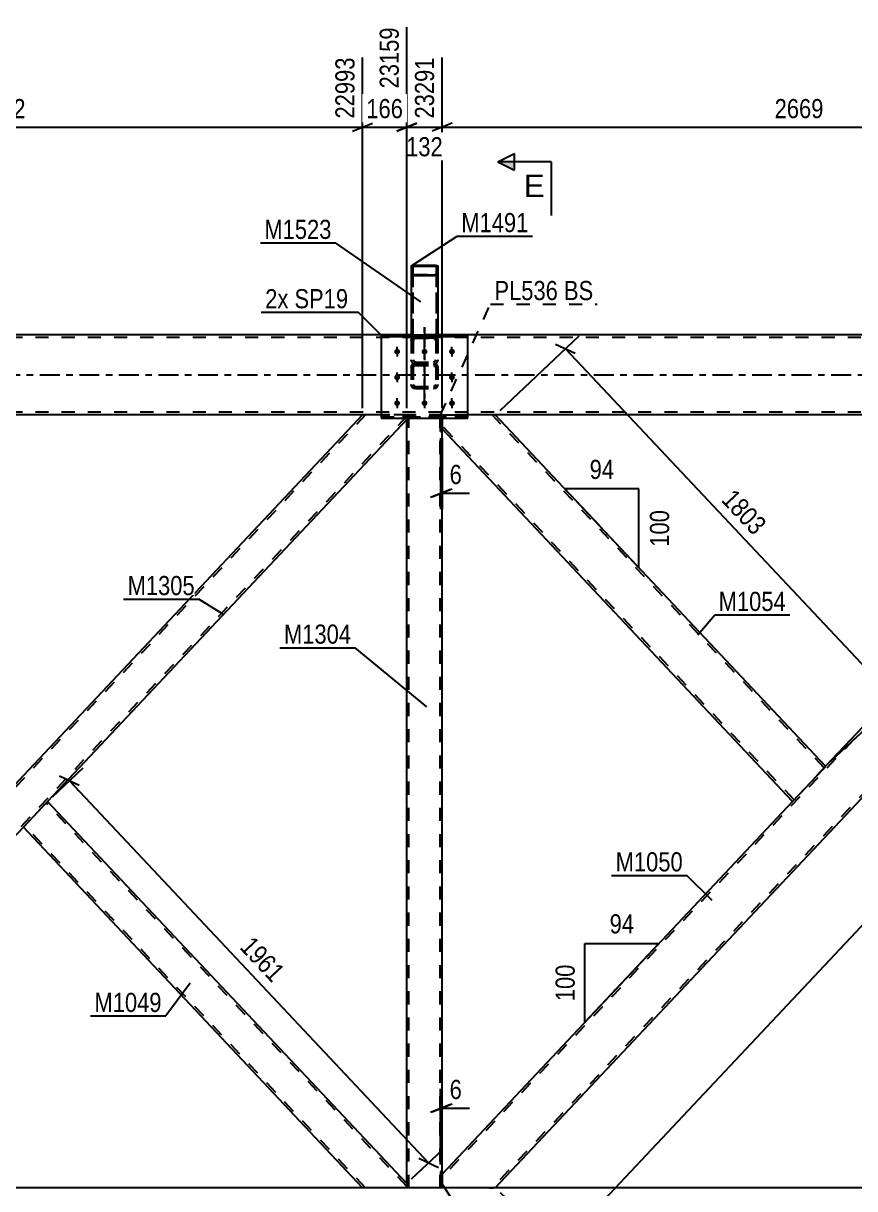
# Model space of a CAD drawing. Header units: millimetres. Extents: x 0 to 1189, y 0 to 841.
# Drawn here: x 889.3 to 1013.6, y 549.9 to 724.2 of the extents above; entities that cross this region are included whole.
import ezdxf

# ---------------------------------------------------------------- set-up
doc = ezdxf.new("R2010")
doc.units = ezdxf.units.MM
doc.linetypes.add('DXK_LINE_DOT2', pattern=[3.9198, 1.9599, -1.9599])
doc.linetypes.add('DXK_LINE_DOT3', pattern=[5.9187, 2.979, -0.9799, 0.9799, -0.9799])
doc.styles.add('Arial', font='ARIAL.TTF', dxfattribs={"height": 0.2})
doc.styles.add('Arial Narrow', font='ARIALN.TTF', dxfattribs={"height": 0.2})

# ---------------------------------------------------------------- blocks, each defined once
blk = doc.blocks.new('Part-761551702-4789 - 4748')
at = {"color": 7, "linetype": 'DXK_LINE_DOT2'}
for p, q in [((951.92, 663.55), (951.92, 665.62)), ((951.92, 665.62), (955.78, 665.62)), ((959.86, 665.62), (958.98, 665.62)), ((1009.06, 612.84), (959.42, 665.62)), ((1004.55, 608.05), (951.92, 664.02)), ((1009.24, 613.04), (1008.84, 612.6)), ((1004.55, 608.05), (1004.57, 608.07))]:
    blk.add_line(p, q, dxfattribs=at)
at = {"color": 2, "linetype": 'Continuous'}
for p, q in [((959.79, 665.62), (955.78, 665.62)), ((1009.28, 613.07), (959.86, 665.62)), ((1004.33, 607.82), (951.92, 663.55)), ((1008.84, 612.6), (1004.33, 607.82)), ((1008.84, 612.6), (1009.28, 613.07))]:
    blk.add_line(p, q, dxfattribs=at)
blk = doc.blocks.new('Part-761551702-4764 - 4748')
at = {"color": 7, "linetype": 'DXK_LINE_DOT2'}
for p, q in [((951.67, 665.62), (951.91, 665.62)), ((951.67, 665.62), (951.67, 663.15)), ((951.91, 665.62), (951.91, 663.15)), ((951.67, 663.15), (951.91, 663.15))]:
    blk.add_line(p, q, dxfattribs=at)
blk = doc.blocks.new('Part-761551702-4769 - 4748')
at = {"color": 7, "linetype": 'DXK_LINE_DOT2'}
for p, q in [((951.91, 665.62), (951.67, 665.62)), ((951.67, 665.13), (951.67, 665.62)), ((951.91, 665.13), (951.91, 665.62))]:
    blk.add_line(p, q, dxfattribs=at)
at = {"color": 2, "linetype": 'Continuous'}
for p, q in [((951.67, 663.15), (951.67, 665.13)), ((951.91, 665.13), (951.91, 663.15)), ((951.91, 663.15), (951.67, 663.15))]:
    blk.add_line(p, q, dxfattribs=at)
blk = doc.blocks.new('Part-761551702-4799 - 4748')
at = {"color": 2, "linetype": 'Continuous'}
for p, q in [((892.9, 607.82), (889.28, 603.96)), ((946.64, 550.68), (892.9, 607.82)), ((940.01, 550.02), (889.28, 603.96)), ((946.64, 550.02), (946.64, 550.68))]:
    blk.add_line(p, q, dxfattribs=at)
at = {"color": 7, "linetype": 'DXK_LINE_DOT2'}
for p, q in [((946.64, 550.21), (892.68, 607.58)), ((889.49, 604.2), (889.51, 604.21)), ((940.45, 550.02), (889.49, 604.2)), ((946.64, 550.02), (940.01, 550.02))]:
    blk.add_line(p, q, dxfattribs=at)
blk = doc.blocks.new('Part-761551702-4800 - 4748')
at = {"color": 7, "linetype": 'DXK_LINE_DOT2'}
for p, q in [((951.67, 550.02), (951.68, 552.48)), ((951.92, 552.48), (951.68, 552.48)), ((951.91, 550.02), (951.92, 552.48)), ((951.91, 550.02), (951.67, 550.02))]:
    blk.add_line(p, q, dxfattribs=at)
blk = doc.blocks.new('Part-761551702-4801 - 4748')
at = {"color": 2, "linetype": 'Continuous'}
for p, q in [((951.68, 552.48), (951.67, 550.02)), ((951.92, 552.48), (951.68, 552.48)), ((951.92, 552.48), (951.91, 550.02)), ((951.91, 550.02), (951.67, 550.02))]:
    blk.add_line(p, q, dxfattribs=at)
blk = doc.blocks.new('Part-761551702-4820 - 4748')
at = {"color": 2, "linetype": 'Continuous'}
for p, q in [((955.78, 677.57), (942.78, 677.57)), ((942.78, 677.57), (942.78, 665.13)), ((942.78, 677.35), (955.78, 677.35)), ((955.78, 665.13), (955.78, 677.57)), ((942.78, 665.13), (955.78, 665.13))]:
    blk.add_line(p, q, dxfattribs=at)
at = {"color": 7, "linetype": 'DXK_LINE_DOT2'}
blk.add_line((942.78, 665.35), (955.78, 665.35), dxfattribs=at)
blk = doc.blocks.new('Bolt-761551702-4821 - 4748')
at = {"linetype": 'Continuous'}
for points in [[(945.18, 675.51), (945.28, 675.5), (945.36, 675.47), (945.44, 675.43), (945.51, 675.37), (945.57, 675.3), (945.6, 675.22), (945.62, 675.14), (945.62, 675.05), (945.6, 674.96), (945.57, 674.89), (945.51, 674.82), (945.44, 674.76), (945.36, 674.71), (945.28, 674.69), (945.18, 674.68), (945.09, 674.69), (945.01, 674.71), (944.93, 674.76), (944.86, 674.82), (944.8, 674.89), (944.77, 674.96), (944.75, 675.05), (944.75, 675.14), (944.77, 675.22), (944.8, 675.3), (944.86, 675.37), (944.93, 675.43), (945.01, 675.47), (945.09, 675.5)], [(949.28, 675.51), (949.38, 675.5), (949.46, 675.47), (949.54, 675.43), (949.61, 675.37), (949.67, 675.3), (949.7, 675.22), (949.72, 675.14), (949.72, 675.05), (949.7, 674.96), (949.67, 674.89), (949.61, 674.82), (949.54, 674.76), (949.46, 674.71), (949.38, 674.69), (949.28, 674.68), (949.19, 674.69), (949.11, 674.71), (949.03, 674.76), (948.96, 674.82), (948.9, 674.89), (948.87, 674.96), (948.85, 675.05), (948.85, 675.14), (948.87, 675.22), (948.9, 675.3), (948.96, 675.37), (949.03, 675.43), (949.11, 675.47), (949.19, 675.5)], [(953.38, 675.51), (953.48, 675.5), (953.56, 675.47), (953.64, 675.43), (953.71, 675.37), (953.77, 675.3), (953.8, 675.22), (953.82, 675.14), (953.82, 675.05), (953.8, 674.96), (953.77, 674.89), (953.71, 674.82), (953.64, 674.76), (953.56, 674.71), (953.48, 674.69), (953.38, 674.68), (953.29, 674.69), (953.21, 674.71), (953.13, 674.76), (953.06, 674.82), (953, 674.89), (952.97, 674.96), (952.95, 675.05), (952.95, 675.14), (952.97, 675.22), (953, 675.3), (953.06, 675.37), (953.13, 675.43), (953.21, 675.47), (953.29, 675.5)], [(945.18, 671.65), (945.28, 671.64), (945.36, 671.62), (945.44, 671.57), (945.51, 671.52), (945.57, 671.45), (945.6, 671.37), (945.62, 671.28), (945.62, 671.2), (945.6, 671.11), (945.57, 671.03), (945.51, 670.96), (945.44, 670.9), (945.36, 670.86), (945.28, 670.83), (945.18, 670.83), (945.09, 670.83), (945.01, 670.86), (944.93, 670.9), (944.86, 670.96), (944.8, 671.03), (944.77, 671.11), (944.75, 671.2), (944.75, 671.28), (944.77, 671.37), (944.8, 671.45), (944.86, 671.52), (944.93, 671.57), (945.01, 671.62), (945.09, 671.64)], [(953.38, 671.65), (953.48, 671.64), (953.56, 671.62), (953.64, 671.57), (953.71, 671.52), (953.77, 671.45), (953.8, 671.37), (953.82, 671.28), (953.82, 671.2), (953.8, 671.11), (953.77, 671.03), (953.71, 670.96), (953.64, 670.9), (953.56, 670.86), (953.48, 670.83), (953.38, 670.83), (953.29, 670.83), (953.21, 670.86), (953.13, 670.9), (953.06, 670.96), (953, 671.03), (952.97, 671.11), (952.95, 671.2), (952.95, 671.28), (952.97, 671.37), (953, 671.45), (953.06, 671.52), (953.13, 671.57), (953.21, 671.62), (953.29, 671.64)], [(945.18, 667.8), (945.28, 667.79), (945.36, 667.76), (945.44, 667.72), (945.51, 667.66), (945.57, 667.59), (945.6, 667.51), (945.62, 667.43), (945.62, 667.34), (945.6, 667.26), (945.57, 667.18), (945.51, 667.11), (945.44, 667.05), (945.36, 667.01), (945.28, 666.98), (945.18, 666.97), (945.09, 666.98), (945.01, 667.01), (944.93, 667.05), (944.86, 667.11), (944.8, 667.18), (944.77, 667.26), (944.75, 667.34), (944.75, 667.43), (944.77, 667.51), (944.8, 667.59), (944.86, 667.66), (944.93, 667.72), (945.01, 667.76), (945.09, 667.79)], [(949.28, 667.8), (949.38, 667.79), (949.46, 667.76), (949.54, 667.72), (949.61, 667.66), (949.67, 667.59), (949.7, 667.51), (949.72, 667.43), (949.72, 667.34), (949.7, 667.26), (949.67, 667.18), (949.61, 667.11), (949.54, 667.05), (949.46, 667.01), (949.38, 666.98), (949.28, 666.97), (949.19, 666.98), (949.11, 667.01), (949.03, 667.05), (948.96, 667.11), (948.9, 667.18), (948.87, 667.26), (948.85, 667.34), (948.85, 667.43), (948.87, 667.51), (948.9, 667.59), (948.96, 667.66), (949.03, 667.72), (949.11, 667.76), (949.19, 667.79)], [(953.38, 667.8), (953.48, 667.79), (953.56, 667.76), (953.64, 667.72), (953.71, 667.66), (953.77, 667.59), (953.8, 667.51), (953.82, 667.43), (953.82, 667.34), (953.8, 667.26), (953.77, 667.18), (953.71, 667.11), (953.64, 667.05), (953.56, 667.01), (953.48, 666.98), (953.38, 666.97), (953.29, 666.98), (953.21, 667.01), (953.13, 667.05), (953.06, 667.11), (953, 667.18), (952.97, 667.26), (952.95, 667.34), (952.95, 667.43), (952.97, 667.51), (953, 667.59), (953.06, 667.66), (953.13, 667.72), (953.21, 667.76), (953.29, 667.79)]]:
    blk.add_hatch(color=1, dxfattribs=at).paths.add_polyline_path(points)
at = {"color": 1, "linetype": 'Continuous'}
for p, q in [((945.18, 675.49), (945.18, 674.35)), ((949.28, 675.49), (949.28, 674.35)), ((953.38, 675.49), (953.38, 674.35)), ((945.18, 671.64), (945.18, 670.5)), ((953.38, 671.64), (953.38, 670.5)), ((945.18, 667.78), (945.18, 666.65)), ((949.28, 667.78), (949.28, 666.65)), ((953.38, 667.78), (953.38, 666.65))]:
    blk.add_line(p, q, dxfattribs=at)
blk = doc.blocks.new('Part-761551702-4908 - 4748')
at = {"color": 7, "linetype": 'DXK_LINE_DOT2'}
for p, q in [((1059.13, 665.62), (951.92, 551.61)), ((1058.76, 665.62), (1058.69, 665.62)), ((1066.64, 664.02), (959.42, 550.02)), ((1009.28, 613.07), (1004.33, 607.82)), ((951.92, 552.08), (951.92, 550.02)), ((958.98, 550.02), (959.6, 550.02)), ((959.86, 550.02), (959.79, 550.02))]:
    blk.add_line(p, q, dxfattribs=at)
at = {"color": 2, "linetype": 'Continuous'}
for p, q in [((1058.69, 665.62), (1009.28, 613.07)), ((1066.64, 665.62), (1058.76, 665.62)), ((1066.64, 665.62), (1066.64, 663.55)), ((1066.64, 663.55), (959.86, 550.02)), ((1004.33, 607.82), (951.92, 552.08)), ((958.98, 550.02), (951.92, 550.02)), ((959.79, 550.02), (958.98, 550.02)), ((959.79, 550.02), (959.79, 550.02))]:
    blk.add_line(p, q, dxfattribs=at)
blk = doc.blocks.new('Part-761551702-5208 - 4748')
at = {"color": 7, "linetype": 'DXK_LINE_DOT3'}
blk.add_line((949.28, 668.04), (949.28, 678.73), dxfattribs=at)
at = {"color": 7, "linetype": 'DXK_LINE_DOT2'}
for p, q in [((947.33, 677.02), (947.28, 676.76)), ((947.28, 676.76), (947.28, 670.18)), ((947.6, 676.76), (947.63, 676.89)), ((947.6, 676.76), (947.6, 670.18)), ((947.92, 677.44), (947.68, 677.39)), ((947.8, 677.08), (947.92, 677.1)), ((947.92, 677.44), (950.64, 677.44)), ((947.92, 677.1), (950.64, 677.1)), ((950.89, 677.39), (950.64, 677.44)), ((950.64, 677.1), (950.77, 677.08)), ((950.94, 676.89), (950.96, 676.76)), ((950.96, 676.76), (950.96, 670.18)), ((951.28, 676.76), (951.24, 677.02)), ((951.28, 676.76), (951.28, 670.18)), ((947.28, 673.87), (947.33, 673.61)), ((947.28, 672.74), (947.33, 672.97)), ((947.33, 672.97), (947.47, 673.16)), ((947.47, 673.16), (947.68, 673.29)), ((947.63, 673.74), (947.6, 673.87)), ((947.7, 672.95), (947.63, 672.85)), ((947.68, 673.29), (947.92, 673.34)), ((947.68, 673.24), (947.92, 673.18)), ((947.8, 673.01), (947.7, 672.95)), ((947.92, 673.53), (947.8, 673.55)), ((947.92, 673.04), (947.8, 673.01)), ((947.92, 673.53), (950.64, 673.53)), ((947.92, 673.34), (950.64, 673.34)), ((947.92, 673.18), (950.64, 673.18)), ((947.92, 673.04), (950.64, 673.04)), ((950.77, 673.55), (950.64, 673.53)), ((950.64, 673.34), (950.89, 673.29)), ((950.64, 673.18), (950.89, 673.24)), ((950.77, 673.01), (950.64, 673.04)), ((950.87, 672.95), (950.77, 673.01)), ((950.94, 672.85), (950.87, 672.95)), ((950.89, 673.29), (951.1, 673.16)), ((950.96, 673.87), (950.94, 673.74)), ((951.1, 673.16), (951.24, 672.97)), ((951.24, 673.61), (951.28, 673.87)), ((951.24, 672.97), (951.28, 672.74)), ((947.63, 672.85), (947.6, 672.74)), ((950.96, 672.74), (950.94, 672.85)), ((947.33, 669.95), (947.28, 670.18)), ((947.47, 669.75), (947.33, 669.95)), ((947.68, 669.62), (947.47, 669.75)), ((947.6, 670.18), (947.63, 670.06)), ((947.63, 670.06), (947.7, 669.97)), ((947.92, 669.58), (947.68, 669.62)), ((947.7, 669.97), (947.8, 669.9)), ((947.8, 669.9), (947.92, 669.88)), ((947.92, 669.88), (950.64, 669.88)), ((947.92, 669.58), (950.64, 669.58)), ((950.64, 669.88), (950.77, 669.9)), ((950.89, 669.62), (950.64, 669.58)), ((950.77, 669.9), (950.87, 669.97)), ((950.87, 669.97), (950.94, 670.06)), ((951.1, 669.75), (950.89, 669.62)), ((950.94, 670.06), (950.96, 670.18)), ((951.24, 669.95), (951.1, 669.75)), ((951.28, 670.18), (951.24, 669.95))]:
    blk.add_line(p, q, dxfattribs=at)
for centre, radius, start, end in [((947.95, 676.79), 0.662, 114.32, 159.2417), ((947.94, 676.77), 0.331, 114.32, 159.2417), ((950.63, 676.77), 0.331, 20.7583, 65.68), ((950.62, 676.79), 0.662, 20.7583, 65.68), ((947.95, 673.84), 0.662, 200.7583, 245.68), ((947.94, 673.85), 0.331, 200.7583, 245.68), ((950.63, 673.85), 0.331, 294.32, 339.2417), ((950.62, 673.84), 0.662, 294.32, 339.2417)]:
    blk.add_arc(centre, radius, start, end, dxfattribs=at)
blk = doc.blocks.new('Part-761551702-4977 - 4748')
at = {"color": 7, "linetype": 'DXK_LINE_DOT3'}
blk.add_line((949.28, 678.73), (949.28, 668.04), dxfattribs=at)
at = {"color": 7, "linetype": 'DXK_LINE_DOT2'}
for p, q in [((947.28, 676.76), (947.33, 677.02)), ((947.28, 676.76), (947.28, 670.18)), ((947.63, 676.89), (947.6, 676.76)), ((947.6, 676.76), (947.6, 670.18)), ((947.68, 677.39), (947.92, 677.44)), ((947.92, 677.1), (947.8, 677.08)), ((947.92, 677.44), (950.64, 677.44)), ((947.92, 677.1), (950.64, 677.1)), ((950.64, 677.44), (950.89, 677.39)), ((950.77, 677.08), (950.64, 677.1)), ((950.96, 676.76), (950.94, 676.89)), ((950.96, 676.76), (950.96, 670.18)), ((951.24, 677.02), (951.28, 676.76)), ((951.28, 676.76), (951.28, 670.18)), ((947.33, 673.61), (947.28, 673.87)), ((947.33, 672.97), (947.28, 672.74)), ((947.47, 673.16), (947.33, 672.97)), ((947.68, 673.29), (947.47, 673.16)), ((947.6, 673.87), (947.63, 673.74)), ((947.63, 672.85), (947.7, 672.95)), ((947.92, 673.34), (947.68, 673.29)), ((947.92, 673.19), (947.68, 673.24)), ((947.7, 672.95), (947.8, 673.01)), ((947.8, 673.55), (947.92, 673.53)), ((947.8, 673.01), (947.92, 673.04)), ((947.92, 673.53), (950.64, 673.53)), ((947.92, 673.34), (950.64, 673.34)), ((947.92, 673.19), (950.64, 673.19)), ((947.92, 673.04), (950.64, 673.04)), ((950.64, 673.53), (950.77, 673.55)), ((950.89, 673.29), (950.64, 673.34)), ((950.89, 673.24), (950.64, 673.19)), ((950.64, 673.04), (950.77, 673.01)), ((950.77, 673.01), (950.87, 672.95)), ((950.87, 672.95), (950.94, 672.85)), ((951.1, 673.16), (950.89, 673.29)), ((950.94, 673.74), (950.96, 673.87)), ((951.24, 672.97), (951.1, 673.16)), ((951.28, 673.87), (951.24, 673.61)), ((951.28, 672.74), (951.24, 672.97)), ((947.6, 672.74), (947.63, 672.85)), ((950.94, 672.85), (950.96, 672.74)), ((947.28, 670.18), (947.33, 669.95)), ((947.33, 669.95), (947.47, 669.75)), ((947.47, 669.75), (947.68, 669.62)), ((947.63, 670.07), (947.6, 670.18)), ((947.7, 669.97), (947.63, 670.07)), ((947.68, 669.62), (947.92, 669.58)), ((947.8, 669.9), (947.7, 669.97)), ((947.92, 669.88), (947.8, 669.9)), ((947.92, 669.88), (950.64, 669.88)), ((947.92, 669.58), (950.64, 669.58)), ((950.77, 669.9), (950.64, 669.88)), ((950.64, 669.58), (950.89, 669.62)), ((950.87, 669.97), (950.77, 669.9)), ((950.94, 670.07), (950.87, 669.97)), ((950.89, 669.62), (951.1, 669.75)), ((950.96, 670.18), (950.94, 670.07)), ((951.1, 669.75), (951.24, 669.95)), ((951.24, 669.95), (951.28, 670.18))]:
    blk.add_line(p, q, dxfattribs=at)
for centre, radius, start, end in [((947.95, 676.79), 0.662, 114.32, 159.2417), ((947.94, 676.77), 0.331, 114.32, 159.2417), ((950.63, 676.77), 0.331, 20.7583, 65.68), ((950.62, 676.79), 0.662, 20.7583, 65.68), ((947.95, 673.84), 0.662, 200.7583, 245.68), ((947.94, 673.85), 0.331, 200.7583, 245.68), ((950.63, 673.85), 0.331, 294.32, 339.2417), ((950.62, 673.84), 0.662, 294.32, 339.2417)]:
    blk.add_arc(centre, radius, start, end, dxfattribs=at)
blk = doc.blocks.new('Part-761551702-5014 - 4748')
at = {"color": 7, "linetype": 'DXK_LINE_DOT2'}
for p, q in [((951.92, 665.62), (946.64, 665.62)), ((946.64, 664.96), (946.64, 665.62)), ((946.96, 550.02), (946.96, 665.62)), ((951.6, 550.02), (951.6, 665.62)), ((951.92, 663.15), (951.92, 665.62)), ((951.92, 550.02), (951.92, 552.48)), ((946.64, 550.02), (946.64, 550.68)), ((951.92, 550.02), (946.64, 550.02))]:
    blk.add_line(p, q, dxfattribs=at)
at = {"color": 2, "linetype": 'Continuous'}
for p, q in [((946.64, 550.68), (946.64, 664.96)), ((951.92, 552.48), (951.92, 663.15))]:
    blk.add_line(p, q, dxfattribs=at)
blk = doc.blocks.new('Part-761551702-5085 - 4748')
at = {"color": 7, "linetype": 'DXK_LINE_DOT2'}
for p, q in [((940.45, 665.62), (831.92, 550.21)), ((946.64, 665.42), (838.1, 550.02)), ((946.64, 665.62), (940.01, 665.62)), ((946.64, 665.13), (946.64, 665.62)), ((889.28, 611.67), (885.65, 607.82)), ((892.9, 607.82), (889.28, 603.96)), ((838.54, 550.02), (831.92, 550.02))]:
    blk.add_line(p, q, dxfattribs=at)
at = {"color": 2, "linetype": 'Continuous'}
for p, q in [((940.01, 665.62), (889.28, 611.67)), ((946.64, 664.96), (892.9, 607.82)), ((946.64, 664.96), (946.64, 665.13)), ((885.65, 607.82), (831.92, 550.68)), ((889.28, 603.96), (838.54, 550.02)), ((831.92, 550.02), (831.92, 550.68))]:
    blk.add_line(p, q, dxfattribs=at)
blk = doc.blocks.new('Part-761551702-5093 - 4748')
at = {"color": 7, "linetype": 'DXK_LINE_DOT2'}
for p, q in [((1077.28, 677.22), (98.63, 677.22)), ((951.28, 677.62), (947.28, 677.62)), ((1077.28, 666.02), (98.63, 666.02)), ((959.79, 665.62), (942.78, 665.62))]:
    blk.add_line(p, q, dxfattribs=at)
at = {"color": 2, "linetype": 'Continuous'}
for p, q in [((947.28, 677.62), (711.27, 677.62)), ((1077.28, 677.62), (951.28, 677.62)), ((942.78, 665.62), (715.77, 665.62)), ((1058.76, 665.62), (959.79, 665.62))]:
    blk.add_line(p, q, dxfattribs=at)
at = {"color": 7, "linetype": 'DXK_LINE_DOT3'}
blk.add_line((98.63, 671.62), (1077.28, 671.62), dxfattribs=at)
blk = doc.blocks.new('Part-761551702-5098 - 4748')
at = {"color": 2, "linetype": 'Continuous'}
for p, q in [((951.67, 550.02), (226.63, 550.02)), ((1023.48, 550.02), (959.79, 550.02))]:
    blk.add_line(p, q, dxfattribs=at)
at = {"color": 7, "linetype": 'DXK_LINE_DOT2'}
blk.add_line((959.79, 550.02), (951.67, 550.02), dxfattribs=at)
blk = doc.blocks.new('Part-761551702-5213 - 4748')
at = {"color": 7, "linetype": 'DXK_LINE_DOT2'}
for p, q in [((955.78, 677.57), (942.78, 677.57)), ((942.78, 677.57), (942.78, 665.13)), ((942.78, 677.35), (955.78, 677.35)), ((955.78, 665.13), (955.78, 677.57)), ((955.78, 665.35), (942.78, 665.35)), ((942.78, 665.13), (955.78, 665.13))]:
    blk.add_line(p, q, dxfattribs=at)
blk = doc.blocks.new('Part-761551702-5133 - 4748')
at = {"color": 2, "linetype": 'Continuous'}
for p, q in [((947.32, 687.84), (947.28, 687.78)), ((947.28, 687.78), (947.28, 677.57)), ((947.42, 687.9), (947.32, 687.84)), ((947.58, 687.94), (947.42, 687.9)), ((947.52, 687.78), (947.54, 687.81)), ((947.52, 687.78), (947.52, 686.67)), ((947.54, 687.81), (947.59, 687.84)), ((947.76, 687.95), (947.58, 687.94)), ((947.59, 687.84), (947.67, 687.86)), ((947.67, 687.86), (947.76, 687.86)), ((947.76, 687.95), (950.8, 687.95)), ((947.76, 687.86), (950.8, 687.86)), ((950.99, 687.94), (950.8, 687.95)), ((950.8, 687.86), (950.9, 687.86)), ((950.9, 687.86), (950.97, 687.84)), ((950.97, 687.84), (951.03, 687.81)), ((951.14, 687.9), (950.99, 687.94)), ((951.03, 687.81), (951.04, 687.78)), ((951.04, 687.78), (951.04, 686.67)), ((951.25, 687.84), (951.14, 687.9)), ((951.28, 687.78), (951.25, 687.84)), ((951.28, 687.78), (951.28, 677.57)), ((947.28, 686.67), (947.32, 686.6)), ((947.32, 686.6), (947.42, 686.55)), ((947.42, 686.55), (947.58, 686.51)), ((947.54, 686.64), (947.52, 686.67)), ((947.59, 686.61), (947.54, 686.64)), ((947.58, 686.51), (947.76, 686.49)), ((947.67, 686.59), (947.59, 686.61)), ((947.76, 686.58), (947.67, 686.59)), ((947.76, 686.58), (950.8, 686.58)), ((947.76, 686.49), (950.8, 686.49)), ((950.9, 686.59), (950.8, 686.58)), ((950.8, 686.49), (950.99, 686.51)), ((950.97, 686.61), (950.9, 686.59)), ((951.03, 686.64), (950.97, 686.61)), ((950.99, 686.51), (951.14, 686.55)), ((951.04, 686.67), (951.03, 686.64)), ((951.14, 686.55), (951.25, 686.6)), ((951.25, 686.6), (951.28, 686.67))]:
    blk.add_line(p, q, dxfattribs=at)
at = {"color": 7, "linetype": 'DXK_LINE_DOT2'}
for p, q in [((947.52, 686.67), (947.52, 677.3)), ((951.04, 686.67), (951.04, 677.3)), ((951.28, 677.62), (947.28, 677.62)), ((947.28, 677.57), (947.28, 677.3)), ((947.28, 677.44), (947.52, 677.44)), ((947.32, 677.24), (947.28, 677.3)), ((947.42, 677.18), (947.32, 677.24)), ((947.58, 677.14), (947.42, 677.18)), ((947.52, 677.3), (947.54, 677.27)), ((947.54, 677.27), (947.59, 677.24)), ((947.76, 677.13), (947.58, 677.14)), ((947.59, 677.24), (947.67, 677.22)), ((947.67, 677.22), (947.76, 677.22)), ((947.76, 677.22), (950.8, 677.22)), ((950.8, 677.13), (947.76, 677.13)), ((950.8, 677.22), (950.9, 677.22)), ((950.99, 677.14), (950.8, 677.13)), ((950.9, 677.22), (950.97, 677.24)), ((950.97, 677.24), (951.03, 677.27)), ((951.14, 677.18), (950.99, 677.14)), ((951.03, 677.27), (951.04, 677.3)), ((951.04, 677.44), (951.28, 677.44)), ((951.25, 677.24), (951.14, 677.18)), ((951.28, 677.3), (951.25, 677.24)), ((951.28, 677.57), (951.28, 677.3))]:
    blk.add_line(p, q, dxfattribs=at)
blk = doc.blocks.new('Bolt-761551702-5146 - 4748')
at = {"color": 1, "linetype": 'DXK_LINE_DOT2'}
for p, q in [((945.18, 674.7), (945.18, 675.83)), ((949.28, 674.7), (949.28, 675.83)), ((953.38, 674.7), (953.38, 675.83)), ((945.18, 670.84), (945.18, 671.98)), ((953.38, 670.84), (953.38, 671.98)), ((945.18, 666.99), (945.18, 668.13)), ((949.28, 666.99), (949.28, 668.13)), ((953.38, 666.99), (953.38, 668.13))]:
    blk.add_line(p, q, dxfattribs=at)
blk = doc.blocks.new('Part-761551702-5200 - 4748')
at = {"color": 2, "linetype": 'Continuous'}
for p, q in [((947.28, 687.84), (947.32, 687.91)), ((947.28, 687.84), (947.28, 677.62)), ((947.32, 687.91), (947.42, 687.96)), ((947.42, 687.96), (947.58, 688)), ((947.58, 688), (947.76, 688.01)), ((947.76, 688.01), (950.8, 688.01)), ((950.8, 688.01), (950.99, 688)), ((950.99, 688), (951.14, 687.96)), ((951.14, 687.96), (951.25, 687.91)), ((951.25, 687.91), (951.28, 687.84)), ((951.28, 687.84), (951.28, 687.78))]:
    blk.add_line(p, q, dxfattribs=at)
at = {"color": 7, "linetype": 'DXK_LINE_DOT2'}
for p, q in [((947.54, 687.87), (947.52, 687.84)), ((947.52, 687.84), (947.52, 677.3)), ((947.59, 687.9), (947.54, 687.87)), ((947.67, 687.92), (947.59, 687.9)), ((947.76, 687.93), (947.67, 687.92)), ((947.76, 687.93), (950.8, 687.93)), ((950.9, 687.92), (950.8, 687.93)), ((950.97, 687.9), (950.9, 687.92)), ((951.03, 687.87), (950.97, 687.9)), ((951.04, 687.84), (951.03, 687.87)), ((951.04, 687.84), (951.04, 677.3)), ((951.28, 687.78), (951.28, 677.3)), ((947.32, 686.67), (947.28, 686.73)), ((947.42, 686.61), (947.32, 686.67)), ((947.58, 686.57), (947.42, 686.61)), ((947.52, 686.73), (947.54, 686.7)), ((947.54, 686.7), (947.59, 686.67)), ((947.76, 686.56), (947.58, 686.57)), ((947.59, 686.67), (947.67, 686.65)), ((947.67, 686.65), (947.76, 686.64)), ((947.76, 686.64), (950.8, 686.64)), ((947.76, 686.56), (950.8, 686.56)), ((950.8, 686.64), (950.9, 686.65)), ((950.99, 686.57), (950.8, 686.56)), ((950.9, 686.65), (950.97, 686.67)), ((950.97, 686.67), (951.03, 686.7)), ((951.14, 686.61), (950.99, 686.57)), ((951.03, 686.7), (951.04, 686.73)), ((951.25, 686.67), (951.14, 686.61)), ((951.28, 686.73), (951.25, 686.67)), ((951.28, 677.62), (947.28, 677.62)), ((947.28, 677.62), (947.28, 677.3)), ((947.28, 677.44), (947.52, 677.44)), ((947.28, 677.3), (947.32, 677.23)), ((947.32, 677.23), (947.42, 677.17)), ((947.42, 677.17), (947.58, 677.13)), ((947.54, 677.26), (947.52, 677.3)), ((947.59, 677.23), (947.54, 677.26)), ((947.58, 677.13), (947.76, 677.12)), ((947.67, 677.22), (947.59, 677.23)), ((947.76, 677.21), (947.67, 677.22)), ((947.76, 677.21), (950.8, 677.21)), ((947.76, 677.12), (950.8, 677.12)), ((950.9, 677.22), (950.8, 677.21)), ((950.8, 677.12), (950.99, 677.13)), ((950.97, 677.23), (950.9, 677.22)), ((951.03, 677.26), (950.97, 677.23)), ((950.99, 677.13), (951.14, 677.17)), ((951.04, 677.3), (951.03, 677.26)), ((951.04, 677.44), (951.28, 677.44)), ((951.14, 677.17), (951.25, 677.23)), ((951.25, 677.23), (951.28, 677.3))]:
    blk.add_line(p, q, dxfattribs=at)
blk = doc.blocks.new('StraightDimension-761551702-15346 - 4748')
at = {"color": 7, "linetype": 'Continuous'}
for p, q in [((831.92, 666.62), (831.92, 719.1)), ((940.01, 666.62), (940.01, 719.1)), ((833.42, 709.26), (830.42, 708.06)), ((831.92, 708.66), (940.01, 708.66)), ((938.51, 708.06), (941.51, 709.26))]:
    blk.add_line(p, q, dxfattribs=at)
at = {"color": 0, "linetype": 'Continuous'}
blk.add_wipeout([(939.41, 719.7), (935.21, 719.7), (935.21, 709.36), (939.41, 709.36)], dxfattribs=at)
at = {"color": 0}
blk.add_wipeout([(890.22, 709.41), (890.22, 713.61), (881.71, 713.61), (881.71, 709.41)], dxfattribs=at)
at = {"color": 3, "linetype": 'Continuous', "style": 'Arial Narrow'}
blk.add_text('22993', height=2.863, rotation=90.0002, dxfattribs=at).set_placement((938.81, 709.96))
at = {"color": 3, "style": 'Arial Narrow'}
blk.add_text('2702', height=2.863, dxfattribs=at).set_placement((882.31, 710.01))
blk = doc.blocks.new('StraightDimension-761551702-25432 - 4748')
at = {"color": 7, "linetype": 'Continuous'}
for p, q in [((951.68, 553.48), (951.68, 564.8)), ((951.92, 553.48), (951.92, 564.8)), ((950.18, 561.35), (953.18, 562.55)), ((953.42, 562.55), (950.42, 561.35)), ((951.68, 561.95), (951.92, 561.95))]:
    blk.add_line(p, q, dxfattribs=at)
at = {"color": 0}
blk.add_wipeout([(955.47, 562.7), (955.47, 566.9), (952.44, 566.9), (952.44, 562.7)], dxfattribs=at)
at = {"color": 7, "linetype": 'Continuous'}
blk.add_line((951.92, 561.95), (955.99, 561.95), dxfattribs=at)
blk.add_line((951.92, 561.95), (955.99, 561.95), dxfattribs=at)
at = {"color": 3, "style": 'Arial Narrow'}
blk.add_text('6', height=2.86, dxfattribs=at).set_placement((953.04, 563.3))
blk = doc.blocks.new('StraightDimension-761551702-25792 - 4748')
at = {"color": 7, "linetype": 'Continuous'}
for p, q in [((893.63, 608.5), (898.24, 612.84)), ((897.63, 610.2), (894.7, 611.57)), ((896.16, 610.89), (949.9, 553.75)), ((947.36, 551.36), (951.98, 555.7)), ((948.43, 554.43), (951.36, 553.07))]:
    blk.add_line(p, q, dxfattribs=at)
at = {"color": 0}
blk.add_wipeout([(926.49, 579.73), (929.55, 582.61), (923.72, 588.81), (920.66, 585.93)], dxfattribs=at)
at = {"color": 3, "style": 'Arial Narrow'}
blk.add_text('1961', height=2.863, rotation=-46.7591, dxfattribs=at).set_placement((921.51, 585.9))
blk = doc.blocks.new('AngleDimension-761551702-17780 - 4748')
at = {"color": 7, "linetype": 'Continuous'}
for p, q in [((973.25, 586.57), (984.35, 586.57)), ((973.25, 574.77), (984.35, 586.57)), ((973.25, 574.77), (973.25, 586.57)), ((979.27, 581.16), (984.35, 586.57))]:
    blk.add_line(p, q, dxfattribs=at)
at = {"color": 0}
for points in [[(981.23, 587.47), (981.23, 591.67), (976.37, 591.67), (976.37, 587.47)], [(972.35, 584.01), (968.15, 584.01), (968.15, 577.33), (972.35, 577.33)]]:
    blk.add_wipeout(points, dxfattribs=at)
at = {"color": 3, "style": 'Arial Narrow'}
blk.add_text('94', height=2.863, dxfattribs=at).set_placement((976.97, 588.07))
blk.add_text('100', height=2.863, rotation=90.0002, dxfattribs=at).set_placement((971.75, 577.93))
blk = doc.blocks.new('StraightDimension-761551702-5269 - 4748')
at = {"color": 7, "linetype": 'Continuous'}
for p, q in [((1067.36, 662.87), (1077.91, 652.95)), ((1075.57, 653.09), (1076.75, 656.1)), ((969.39, 541.06), (1076.16, 654.59)), ((960.59, 549.33), (971.14, 539.41)), ((969.98, 542.56), (968.8, 539.55))]:
    blk.add_line(p, q, dxfattribs=at)
at = {"color": 0}
blk.add_wipeout([(1025.14, 601.44), (1022.08, 604.32), (1016.25, 598.12), (1019.31, 595.24)], dxfattribs=at)
at = {"color": 3, "style": 'Arial Narrow'}
blk.add_text('3896', height=2.863, rotation=46.7591, dxfattribs=at).set_placement((1019.29, 596.09))
blk = doc.blocks.new('StraightDimension-761551702-6537 - 4748')
at = {"color": 7, "linetype": 'Continuous'}
for p, q in [((960.59, 666.3), (972.43, 677.44)), ((971.82, 674.81), (968.89, 676.17)), ((970.36, 675.49), (1019.77, 622.94)), ((1010, 613.76), (1021.85, 624.89)), ((1018.31, 623.62), (1021.24, 622.26))]:
    blk.add_line(p, q, dxfattribs=at)
at = {"color": 0}
blk.add_wipeout([(998.53, 646.63), (1001.59, 649.51), (995.75, 655.71), (992.69, 652.83)], dxfattribs=at)
at = {"color": 3, "style": 'Arial Narrow'}
blk.add_text('1803', height=2.863, rotation=-46.7591, dxfattribs=at).set_placement((993.54, 652.8))
blk = doc.blocks.new('StraightDimension-761551702-15343 - 4748')
at = {"color": 7, "linetype": 'Continuous'}
for p, q in [((951.91, 666.62), (951.91, 719.1)), ((1058.69, 666.62), (1058.69, 719.1)), ((953.41, 709.26), (950.41, 708.06)), ((951.91, 708.66), (1058.69, 708.66)), ((1057.19, 708.06), (1060.19, 709.26))]:
    blk.add_line(p, q, dxfattribs=at)
at = {"color": 0, "linetype": 'Continuous'}
blk.add_wipeout([(1058.09, 719.7), (1053.89, 719.7), (1053.89, 709.36), (1058.09, 709.36)], dxfattribs=at)
at = {"color": 0}
blk.add_wipeout([(1009.56, 709.41), (1009.56, 713.61), (1001.05, 713.61), (1001.05, 709.41)], dxfattribs=at)
at = {"color": 3, "linetype": 'Continuous', "style": 'Arial Narrow'}
blk.add_text('25960', height=2.863, rotation=90.0002, dxfattribs=at).set_placement((1057.49, 709.96))
at = {"color": 3, "style": 'Arial Narrow'}
blk.add_text('2669', height=2.863, dxfattribs=at).set_placement((1001.65, 710.01))
blk = doc.blocks.new('StraightDimension-761551702-15344 - 4748')
at = {"color": 7, "linetype": 'Continuous'}
for p, q in [((946.64, 666.62), (946.64, 723.6)), ((951.91, 666.62), (951.91, 719.1)), ((945.14, 708.06), (948.14, 709.26)), ((946.64, 708.66), (951.91, 708.66)), ((953.41, 709.26), (950.41, 708.06))]:
    blk.add_line(p, q, dxfattribs=at)
at = {"color": 0, "linetype": 'Continuous'}
blk.add_wipeout([(951.31, 719.7), (947.11, 719.7), (947.11, 709.36), (951.31, 709.36)], dxfattribs=at)
at = {"color": 0}
blk.add_wipeout([(952.62, 703.71), (952.62, 707.91), (945.93, 707.91), (945.93, 703.71)], dxfattribs=at)
at = {"color": 3, "linetype": 'Continuous', "style": 'Arial Narrow'}
blk.add_text('23291', height=2.863, rotation=90.0002, dxfattribs=at).set_placement((950.71, 709.96))
at = {"color": 3, "style": 'Arial Narrow'}
blk.add_text('132', height=2.863, dxfattribs=at).set_placement((946.53, 704.31))
blk = doc.blocks.new('StraightDimension-761551702-15345 - 4748')
at = {"color": 7, "linetype": 'Continuous'}
for p, q in [((946.64, 666.62), (946.64, 723.6)), ((940.01, 666.62), (940.01, 719.1)), ((938.51, 708.06), (941.51, 709.26)), ((940.01, 708.66), (946.64, 708.66)), ((948.14, 709.26), (945.14, 708.06))]:
    blk.add_line(p, q, dxfattribs=at)
at = {"color": 0}
blk.add_wipeout([(946.66, 709.41), (946.66, 713.61), (939.98, 713.61), (939.98, 709.41)], dxfattribs=at)
at = {"color": 3, "style": 'Arial Narrow'}
blk.add_text('166', height=2.863, dxfattribs=at).set_placement((940.58, 710.01))
at = {"color": 0, "linetype": 'Continuous'}
blk.add_wipeout([(946.04, 724.2), (941.84, 724.2), (941.84, 713.86), (946.04, 713.86)], dxfattribs=at)
at = {"color": 3, "linetype": 'Continuous', "style": 'Arial Narrow'}
blk.add_text('23159', height=2.863, rotation=90.0002, dxfattribs=at).set_placement((945.44, 714.46))
blk = doc.blocks.new('AngleDimension-761551702-17766 - 4748')
at = {"color": 7, "linetype": 'Continuous'}
for p, q in [((975.43, 649.06), (970.26, 654.55)), ((981.36, 654.55), (970.26, 654.55)), ((981.36, 642.75), (970.26, 654.55)), ((981.36, 642.75), (981.36, 654.55))]:
    blk.add_line(p, q, dxfattribs=at)
at = {"color": 0}
for points in [[(978.24, 655.45), (978.24, 659.65), (973.38, 659.65), (973.38, 655.45)], [(986.46, 652), (982.26, 652), (982.26, 645.31), (986.46, 645.31)]]:
    blk.add_wipeout(points, dxfattribs=at)
at = {"color": 3, "style": 'Arial Narrow'}
blk.add_text('94', height=2.863, dxfattribs=at).set_placement((973.98, 656.05))
blk.add_text('100', height=2.863, rotation=90.0002, dxfattribs=at).set_placement((985.86, 645.91))
blk = doc.blocks.new('StraightDimension-761551702-25416 - 4748')
at = {"color": 7, "linetype": 'Continuous'}
for p, q in [((951.67, 662.15), (951.67, 651.54)), ((951.91, 662.15), (951.91, 651.54)), ((950.17, 653.34), (953.17, 654.54)), ((953.41, 654.54), (950.41, 653.34)), ((951.67, 653.94), (951.91, 653.94))]:
    blk.add_line(p, q, dxfattribs=at)
at = {"color": 0}
blk.add_wipeout([(955.47, 654.69), (955.47, 658.89), (952.44, 658.89), (952.44, 654.69)], dxfattribs=at)
at = {"color": 7, "linetype": 'Continuous'}
blk.add_line((951.91, 653.94), (955.99, 653.94), dxfattribs=at)
blk.add_line((951.91, 653.94), (955.99, 653.94), dxfattribs=at)
at = {"color": 3, "style": 'Arial Narrow'}
blk.add_text('6', height=2.86, dxfattribs=at).set_placement((953.04, 655.29))
blk = doc.blocks.new('Mark-761551702-4785 - 4748')
at = {"color": 0}
blk.add_wipeout([(1003.34, 636.3), (1003.34, 639.3), (993.28, 639.3), (993.28, 636.3)], dxfattribs=at)
blk.add_wipeout([(1003.34, 636.3), (1003.34, 639.3), (993.28, 639.3), (993.28, 636.3)], dxfattribs=at)
at = {"color": 30, "linetype": 'Continuous'}
for p, q in [((990.17, 632.73), (992.68, 635.7)), ((992.68, 635.7), (1003.94, 635.7))]:
    blk.add_line(p, q, dxfattribs=at)
at = {"color": 3, "style": 'Arial Narrow'}
blk.add_text('M1054', height=2.863, dxfattribs=at).set_placement((993.28, 636.3))
blk = doc.blocks.new('Mark-761551702-4795 - 4748')
at = {"color": 0}
blk.add_wipeout([(909.98, 576.32), (909.98, 579.32), (899.92, 579.32), (899.92, 576.32)], dxfattribs=at)
blk.add_wipeout([(909.98, 576.32), (909.98, 579.32), (899.92, 579.32), (899.92, 576.32)], dxfattribs=at)
at = {"color": 30, "linetype": 'Continuous'}
for p in [(914.23, 580.65), (899.32, 575.72)]:
    blk.add_line(p, (910.58, 575.72), dxfattribs=at)
at = {"color": 3, "style": 'Arial Narrow'}
blk.add_text('M1049', height=2.863, dxfattribs=at).set_placement((899.92, 576.32))
blk = doc.blocks.new('Mark-761551702-4904 - 4748')
at = {"color": 0}
blk.add_wipeout([(987.93, 597.35), (987.93, 600.35), (977.87, 600.35), (977.87, 597.35)], dxfattribs=at)
blk.add_wipeout([(987.93, 597.35), (987.93, 600.35), (977.87, 600.35), (977.87, 597.35)], dxfattribs=at)
at = {"color": 30, "linetype": 'Continuous'}
for p in [(977.27, 596.75), (992.33, 592.99)]:
    blk.add_line(p, (988.53, 596.75), dxfattribs=at)
at = {"color": 3, "style": 'Arial Narrow'}
blk.add_text('M1050', height=2.863, dxfattribs=at).set_placement((977.87, 597.35))
blk = doc.blocks.new('Mark-761551702-5010 - 4748')
at = {"color": 0}
blk.add_wipeout([(938.32, 631.41), (938.32, 634.41), (928.26, 634.41), (928.26, 631.41)], dxfattribs=at)
blk.add_wipeout([(938.32, 631.41), (938.32, 634.41), (928.26, 634.41), (928.26, 631.41)], dxfattribs=at)
at = {"color": 30, "linetype": 'Continuous'}
for p in [(927.66, 630.81), (949.62, 621.95)]:
    blk.add_line(p, (938.92, 630.81), dxfattribs=at)
at = {"color": 3, "style": 'Arial Narrow'}
blk.add_text('M1304', height=2.863, dxfattribs=at).set_placement((928.26, 631.41))
blk = doc.blocks.new('Mark-761551702-5081 - 4748')
at = {"color": 0}
blk.add_wipeout([(914.92, 638.67), (914.92, 641.67), (904.87, 641.67), (904.87, 638.67)], dxfattribs=at)
blk.add_wipeout([(914.92, 638.67), (914.92, 641.67), (904.87, 641.67), (904.87, 638.67)], dxfattribs=at)
at = {"color": 30, "linetype": 'Continuous'}
for p in [(904.27, 638.07), (919.2, 635.78)]:
    blk.add_line(p, (915.52, 638.07), dxfattribs=at)
at = {"color": 3, "style": 'Arial Narrow'}
blk.add_text('M1305', height=2.863, dxfattribs=at).set_placement((904.87, 638.67))
blk = doc.blocks.new('MarkSet-761551702-15845 - 4748')
at = {"color": 0}
for points in [[(974.31, 532.09), (974.31, 535.09), (964.8, 535.09), (964.8, 532.09)], [(979.59, 532.09), (979.59, 535.09), (975.21, 535.09), (975.21, 532.09)]]:
    blk.add_wipeout(points, dxfattribs=at)
for points in [[(974.31, 532.09), (974.31, 535.09), (964.8, 535.09), (964.8, 532.09)], [(979.59, 532.09), (979.59, 535.09), (975.21, 535.09), (975.21, 532.09)]]:
    blk.add_wipeout(points, dxfattribs=at)
at = {"color": 30, "linetype": 'Continuous'}
for p, q in [((951.67, 550.96), (964.2, 531.49)), ((964.2, 531.49), (980.19, 531.49))]:
    blk.add_line(p, q, dxfattribs=at)
at = {"color": 3, "style": 'Arial Narrow'}
for s, p in [('PL536', (964.8, 532.09)), ('BS', (975.21, 532.09))]:
    blk.add_text(s, height=2.863, dxfattribs=at).set_placement(p)
blk = doc.blocks.new('Mark-761551702-5129 - 4748')
at = {"color": 0}
blk.add_wipeout([(935.38, 691.95), (935.38, 694.95), (925.33, 694.95), (925.33, 691.95)], dxfattribs=at)
blk.add_wipeout([(935.38, 691.95), (935.38, 694.95), (925.33, 694.95), (925.33, 691.95)], dxfattribs=at)
at = {"color": 30, "linetype": 'Continuous'}
for p in [(924.73, 691.35), (948.73, 682.55)]:
    blk.add_line(p, (935.98, 691.35), dxfattribs=at)
at = {"color": 3, "style": 'Arial Narrow'}
blk.add_text('M1523', height=2.863, dxfattribs=at).set_placement((925.33, 691.95))
blk = doc.blocks.new('Mark-761551702-5196 - 4748')
at = {"color": 0}
blk.add_wipeout([(964.83, 692.96), (964.83, 695.96), (954.78, 695.96), (954.78, 692.96)], dxfattribs=at)
blk.add_wipeout([(964.83, 692.96), (964.83, 695.96), (954.78, 695.96), (954.78, 692.96)], dxfattribs=at)
at = {"color": 30, "linetype": 'Continuous'}
for p, q in [((947.32, 687.95), (954.18, 692.36)), ((954.18, 692.36), (965.43, 692.36))]:
    blk.add_line(p, q, dxfattribs=at)
at = {"color": 3, "style": 'Arial Narrow'}
blk.add_text('M1491', height=2.863, dxfattribs=at).set_placement((954.78, 692.96))
blk = doc.blocks.new('SectionMark-761551702-6556 - 4748')
at = {"linetype": 'Continuous'}
blk.add_hatch(color=6, dxfattribs=at).paths.add_polyline_path([(962.75, 703.47), (962.75, 702.22), (960.25, 703.47)])
at = {"color": 6, "linetype": 'Continuous'}
for p, q in [((960.25, 703.47), (962.75, 704.72)), ((962.75, 702.22), (962.75, 704.72)), ((968.25, 703.47), (960.25, 703.47)), ((960.25, 703.47), (962.75, 702.22)), ((968.25, 703.47), (968.25, 695.47))]:
    blk.add_line(p, q, dxfattribs=at)
at = {"color": 0, "linetype": 'Continuous'}
blk.add_wipeout([(967.25, 698.22), (967.25, 701.72), (964.14, 701.72), (964.14, 698.22)], dxfattribs=at)
at = {"color": 3, "linetype": 'Continuous', "style": 'Arial'}
blk.add_text('E', height=3.34, dxfattribs=at).set_placement((964.14, 698.22))
blk = doc.blocks.new('MarkSet-761551702-6705 - 4748')
at = {"color": 0}
for points in [[(969.24, 682.8), (969.24, 685.8), (959.74, 685.8), (959.74, 682.8)], [(974.52, 682.8), (974.52, 685.8), (970.14, 685.8), (970.14, 682.8)]]:
    blk.add_wipeout(points, dxfattribs=at)
for points in [[(969.24, 682.8), (969.24, 685.8), (959.74, 685.8), (959.74, 682.8)], [(974.52, 682.8), (974.52, 685.8), (970.14, 685.8), (970.14, 682.8)]]:
    blk.add_wipeout(points, dxfattribs=at)
at = {"color": 30, "linetype": 'DXK_LINE_DOT2'}
for p, q in [((951.67, 665.62), (959.14, 682.2)), ((959.14, 682.2), (975.12, 682.2))]:
    blk.add_line(p, q, dxfattribs=at)
at = {"color": 3, "style": 'Arial Narrow'}
for s, p in [('PL536', (959.74, 682.8)), ('BS', (970.14, 682.8))]:
    blk.add_text(s, height=2.863, dxfattribs=at).set_placement(p)
blk = doc.blocks.new('MarkSet-761551702-6699 - 4748')
at = {"color": 30, "linetype": 'Continuous'}
blk.add_line((942.91, 677.45), (939.37, 680.98), dxfattribs=at)
at = {"color": 0}
for points in [[(928.93, 681.58), (928.93, 684.58), (925.46, 684.58), (925.46, 681.58)], [(937.87, 681.58), (937.87, 684.58), (929.83, 684.58), (929.83, 681.58)]]:
    blk.add_wipeout(points, dxfattribs=at)
for points in [[(928.93, 681.58), (928.93, 684.58), (925.46, 684.58), (925.46, 681.58)], [(937.87, 681.58), (937.87, 684.58), (929.83, 684.58), (929.83, 681.58)]]:
    blk.add_wipeout(points, dxfattribs=at)
at = {"color": 30, "linetype": 'Continuous'}
blk.add_line((924.86, 680.98), (939.37, 680.98), dxfattribs=at)
at = {"color": 3, "style": 'Arial Narrow'}
for s, p in [('2x', (925.46, 681.58)), ('SP19', (929.83, 681.58))]:
    blk.add_text(s, height=2.863, dxfattribs=at).set_placement(p)

msp = doc.modelspace()

# ---------------------------------------------------------------- block references
for name in ['Part-761551702-5200 - 4748', 'Part-761551702-5133 - 4748', 'Part-761551702-5093 - 4748', 'Part-761551702-5208 - 4748', 'Part-761551702-4977 - 4748', 'Part-761551702-4820 - 4748', 'Part-761551702-5213 - 4748', 'Bolt-761551702-4821 - 4748', 'Bolt-761551702-5146 - 4748', 'Part-761551702-5085 - 4748', 'Part-761551702-5014 - 4748', 'Part-761551702-4764 - 4748', 'Part-761551702-4769 - 4748', 'Part-761551702-4789 - 4748', 'Part-761551702-4908 - 4748', 'Part-761551702-4799 - 4748', 'Part-761551702-4800 - 4748', 'Part-761551702-4801 - 4748', 'Part-761551702-5098 - 4748']:
    msp.add_blockref(name, (0, 0))

# ---------------------------------------------------------------- next in the draw order: block references
for name in ['StraightDimension-761551702-15346 - 4748', 'StraightDimension-761551702-25416 - 4748', 'Mark-761551702-5081 - 4748', 'Mark-761551702-5010 - 4748', 'AngleDimension-761551702-17780 - 4748', 'StraightDimension-761551702-25432 - 4748']:
    msp.add_blockref(name, (0, 0))

# ---------------------------------------------------------------- next in the draw order: block references
for name in ['StraightDimension-761551702-5269 - 4748', 'StraightDimension-761551702-25792 - 4748']:
    msp.add_blockref(name, (0, 0))

# ---------------------------------------------------------------- next in the draw order: block references
for name in ['StraightDimension-761551702-6537 - 4748', 'Mark-761551702-4904 - 4748', 'Mark-761551702-4795 - 4748', 'MarkSet-761551702-15845 - 4748']:
    msp.add_blockref(name, (0, 0))

# ---------------------------------------------------------------- next in the draw order: block references
for name in ['StraightDimension-761551702-15343 - 4748', 'AngleDimension-761551702-17766 - 4748', 'Mark-761551702-4785 - 4748']:
    msp.add_blockref(name, (0, 0))

# ---------------------------------------------------------------- next in the draw order: block references
msp.add_blockref('StraightDimension-761551702-15344 - 4748', (0, 0))

# ---------------------------------------------------------------- next in the draw order: block references
msp.add_blockref('StraightDimension-761551702-15345 - 4748', (0, 0))

# ---------------------------------------------------------------- next in the draw order: block references
msp.add_blockref('Mark-761551702-5129 - 4748', (0, 0))

# ---------------------------------------------------------------- next in the draw order: block references
for name in ['Mark-761551702-5196 - 4748', 'MarkSet-761551702-6699 - 4748']:
    msp.add_blockref(name, (0, 0))

# ---------------------------------------------------------------- next in the draw order: block references
msp.add_blockref('SectionMark-761551702-6556 - 4748', (0, 0))

# ---------------------------------------------------------------- next in the draw order: block references
msp.add_blockref('MarkSet-761551702-6705 - 4748', (0, 0))

doc.saveas('drawing.dxf')
